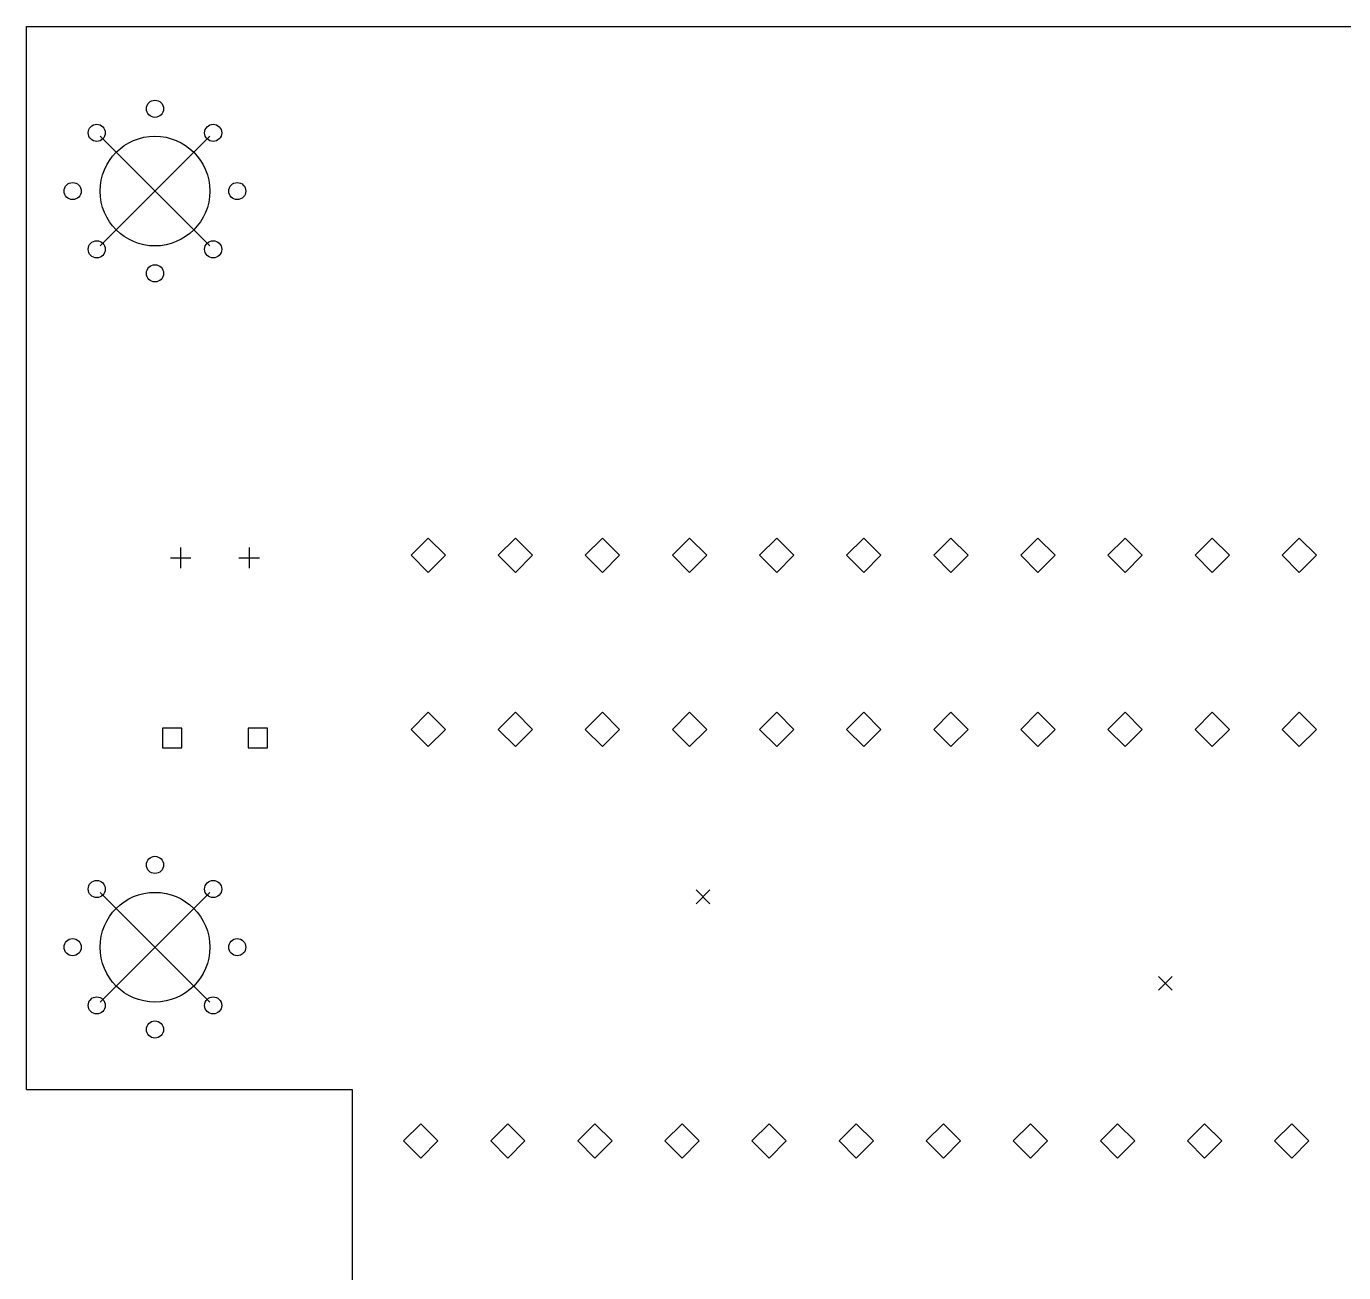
# Model space of a CAD drawing. Extents: x 122 to 201, y -145.1 to -71.
# Drawn here: x 124 to 162.41, y -107.34 to -71 of the extents above; entities that cross this region are included whole.
import ezdxf

# ---------------------------------------------------------------- set-up
doc = ezdxf.new("R2010")
doc.units = 0
doc.layers.add('BLACK', color=7, linetype='CONTINUOUS')

msp = doc.modelspace()

# ---------------------------------------------------------------- linework, layer by layer
at = {"layer": 'BLACK', "linetype": 'CONTINUOUS'}
for p, q in [((124, -93.25), (124, -71)), ((124, -71), (201, -71)), ((126.15, -74.203), (129.35, -77.403)), ((129.35, -74.203), (126.15, -77.403)), ((135.72, -85.92), (135.22, -86.42)), ((136.22, -86.42), (135.72, -85.92)), ((138.26, -85.92), (137.76, -86.42)), ((138.76, -86.42), (138.26, -85.92)), ((140.8, -85.92), (140.3, -86.42)), ((141.3, -86.42), (140.8, -85.92)), ((143.34, -85.92), (142.84, -86.42)), ((143.84, -86.42), (143.34, -85.92)), ((145.88, -85.92), (145.38, -86.42)), ((146.38, -86.42), (145.88, -85.92)), ((148.42, -85.92), (147.92, -86.42)), ((148.92, -86.42), (148.42, -85.92)), ((150.96, -85.92), (150.46, -86.42)), ((151.46, -86.42), (150.96, -85.92)), ((153.5, -85.92), (153, -86.42)), ((154, -86.42), (153.5, -85.92)), ((156.04, -85.92), (155.54, -86.42)), ((156.54, -86.42), (156.04, -85.92)), ((158.58, -85.92), (158.08, -86.42)), ((159.08, -86.42), (158.58, -85.92)), ((161.12, -85.92), (160.62, -86.42)), ((161.62, -86.42), (161.12, -85.92)), ((128.5, -86.2), (128.5, -86.8)), ((130.5, -86.2), (130.5, -86.8)), ((135.22, -86.42), (135.72, -86.92)), ((135.72, -86.92), (136.22, -86.42)), ((137.76, -86.42), (138.26, -86.92)), ((138.26, -86.92), (138.76, -86.42)), ((140.3, -86.42), (140.8, -86.92)), ((140.8, -86.92), (141.3, -86.42)), ((142.84, -86.42), (143.34, -86.92)), ((143.34, -86.92), (143.84, -86.42)), ((145.38, -86.42), (145.88, -86.92)), ((145.88, -86.92), (146.38, -86.42)), ((147.92, -86.42), (148.42, -86.92)), ((148.42, -86.92), (148.92, -86.42)), ((150.46, -86.42), (150.96, -86.92)), ((150.96, -86.92), (151.46, -86.42)), ((153, -86.42), (153.5, -86.92)), ((153.5, -86.92), (154, -86.42)), ((155.54, -86.42), (156.04, -86.92)), ((156.04, -86.92), (156.54, -86.42)), ((158.08, -86.42), (158.58, -86.92)), ((158.58, -86.92), (159.08, -86.42)), ((160.62, -86.42), (161.12, -86.92)), ((161.12, -86.92), (161.62, -86.42)), ((128.2, -86.5), (128.8, -86.5)), ((130.2, -86.5), (130.8, -86.5)), ((135.72, -91), (135.22, -91.5)), ((136.22, -91.5), (135.72, -91)), ((138.26, -91), (137.76, -91.5)), ((138.76, -91.5), (138.26, -91)), ((140.8, -91), (140.3, -91.5)), ((141.3, -91.5), (140.8, -91)), ((143.34, -91), (142.84, -91.5)), ((143.84, -91.5), (143.34, -91)), ((145.88, -91), (145.38, -91.5)), ((146.38, -91.5), (145.88, -91)), ((148.42, -91), (147.92, -91.5)), ((148.92, -91.5), (148.42, -91)), ((150.96, -91), (150.46, -91.5)), ((151.46, -91.5), (150.96, -91)), ((153.5, -91), (153, -91.5)), ((154, -91.5), (153.5, -91)), ((156.04, -91), (155.54, -91.5)), ((156.54, -91.5), (156.04, -91)), ((158.58, -91), (158.08, -91.5)), ((159.08, -91.5), (158.58, -91)), ((161.12, -91), (160.62, -91.5)), ((161.62, -91.5), (161.12, -91)), ((128.533, -91.467), (127.967, -91.467)), ((127.967, -91.467), (127.967, -92.033)), ((128.533, -92.033), (128.533, -91.467)), ((131.033, -91.467), (130.467, -91.467)), ((130.467, -91.467), (130.467, -92.033)), ((131.033, -92.033), (131.033, -91.467)), ((135.22, -91.5), (135.72, -92)), ((135.72, -92), (136.22, -91.5)), ((137.76, -91.5), (138.26, -92)), ((138.26, -92), (138.76, -91.5)), ((140.3, -91.5), (140.8, -92)), ((140.8, -92), (141.3, -91.5)), ((142.84, -91.5), (143.34, -92)), ((143.34, -92), (143.84, -91.5)), ((145.38, -91.5), (145.88, -92)), ((145.88, -92), (146.38, -91.5)), ((147.92, -91.5), (148.42, -92)), ((148.42, -92), (148.92, -91.5)), ((150.46, -91.5), (150.96, -92)), ((150.96, -92), (151.46, -91.5)), ((153, -91.5), (153.5, -92)), ((153.5, -92), (154, -91.5)), ((155.54, -91.5), (156.04, -92)), ((156.04, -92), (156.54, -91.5)), ((158.08, -91.5), (158.58, -92)), ((158.58, -92), (159.08, -91.5)), ((160.62, -91.5), (161.12, -92)), ((161.12, -92), (161.62, -91.5)), ((127.967, -92.033), (128.533, -92.033)), ((130.467, -92.033), (131.033, -92.033)), ((124, -102), (124, -93.25)), ((126.15, -96.25), (129.35, -99.45)), ((129.35, -96.25), (126.15, -99.45)), ((143.535, -96.181), (143.935, -96.581)), ((143.935, -96.181), (143.535, -96.581)), ((157.014, -98.699), (157.414, -99.099)), ((157.414, -98.699), (157.014, -99.099)), ((124, -102), (133.5, -102)), ((133.5, -102), (133.5, -124)), ((135.5, -103), (135, -103.5)), ((136, -103.5), (135.5, -103)), ((138.04, -103), (137.54, -103.5)), ((138.54, -103.5), (138.04, -103)), ((140.58, -103), (140.08, -103.5)), ((141.08, -103.5), (140.58, -103)), ((143.12, -103), (142.62, -103.5)), ((143.62, -103.5), (143.12, -103)), ((145.66, -103), (145.16, -103.5)), ((146.16, -103.5), (145.66, -103)), ((148.2, -103), (147.7, -103.5)), ((148.7, -103.5), (148.2, -103)), ((150.74, -103), (150.24, -103.5)), ((151.24, -103.5), (150.74, -103)), ((153.28, -103), (152.78, -103.5)), ((153.78, -103.5), (153.28, -103)), ((155.82, -103), (155.32, -103.5)), ((156.32, -103.5), (155.82, -103)), ((158.36, -103), (157.86, -103.5)), ((158.86, -103.5), (158.36, -103)), ((160.9, -103), (160.4, -103.5)), ((161.4, -103.5), (160.9, -103)), ((135, -103.5), (135.5, -104)), ((135.5, -104), (136, -103.5)), ((137.54, -103.5), (138.04, -104)), ((138.04, -104), (138.54, -103.5)), ((140.08, -103.5), (140.58, -104)), ((140.58, -104), (141.08, -103.5)), ((142.62, -103.5), (143.12, -104)), ((143.12, -104), (143.62, -103.5)), ((145.16, -103.5), (145.66, -104)), ((145.66, -104), (146.16, -103.5)), ((147.7, -103.5), (148.2, -104)), ((148.2, -104), (148.7, -103.5)), ((150.24, -103.5), (150.74, -104)), ((150.74, -104), (151.24, -103.5)), ((152.78, -103.5), (153.28, -104)), ((153.28, -104), (153.78, -103.5)), ((155.32, -103.5), (155.82, -104)), ((155.82, -104), (156.32, -103.5)), ((157.86, -103.5), (158.36, -104)), ((158.36, -104), (158.86, -103.5)), ((160.4, -103.5), (160.9, -104)), ((160.9, -104), (161.4, -103.5))]:
    msp.add_line(p, q, dxfattribs=at)
at = {"layer": 'BLACK'}
for centre, radius in [((127.75, -73.403), 0.25), ((126.053, -74.106), 0.25), ((129.447, -74.106), 0.25), ((127.75, -75.803), 1.6), ((125.35, -75.803), 0.25), ((130.15, -75.803), 0.25), ((126.053, -77.5), 0.25), ((129.447, -77.5), 0.25), ((127.75, -78.203), 0.25), ((127.75, -95.45), 0.25), ((126.053, -96.153), 0.25), ((129.447, -96.153), 0.25), ((127.75, -97.85), 1.6), ((125.35, -97.85), 0.25), ((130.15, -97.85), 0.25), ((126.053, -99.547), 0.25), ((129.447, -99.547), 0.25), ((127.75, -100.25), 0.25)]:
    msp.add_circle(centre, radius, dxfattribs=at)

doc.saveas('drawing.dxf')
